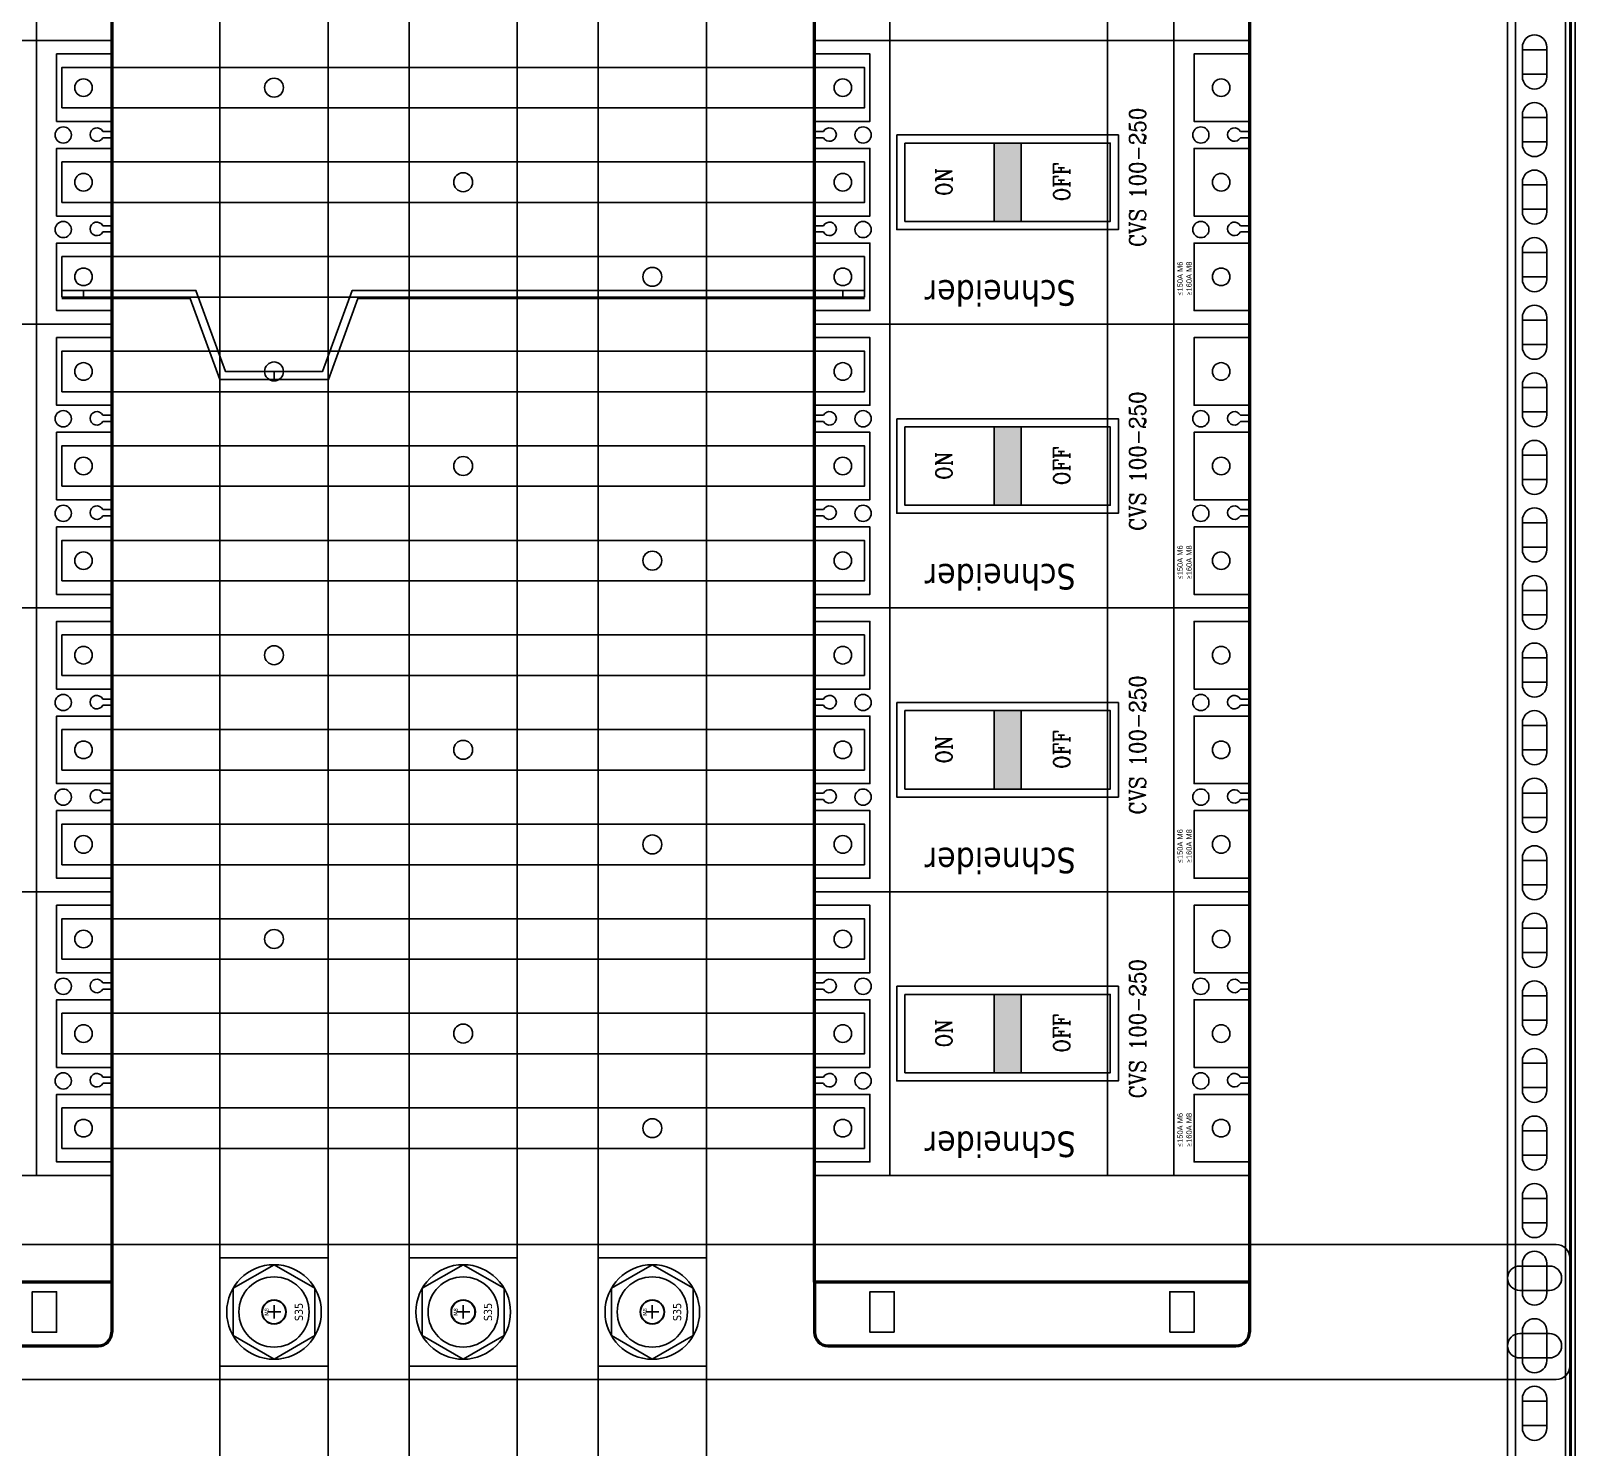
# Model space of a CAD drawing. Header units: millimetres. Extents: x 173893 to 258446, y -176540 to -123824.
# Drawn here: x 192440 to 193011, y -174046 to -173522 of the extents above; entities that cross this region are included whole.
import ezdxf
from ezdxf.enums import TextEntityAlignment as Align

# ---------------------------------------------------------------- set-up
doc = ezdxf.new("R2010")
doc.units = ezdxf.units.MM
doc.header["$LTSCALE"] = 3
doc.linetypes.add('HIDDEN', pattern=[9.525, 6.35, -3.175])
for name, color, linetype in [('@.DM. NÉT CHÍNH', 7, 'Continuous'), ('@.HIDDEN', 8, 'HIDDEN'), ('@.VISIBLE', 7, 'Continuous'), ('Thiet bi', 7, 'Continuous')]:
    doc.layers.add(name, color=color, linetype=linetype)
doc.layers.add('Visible (ISO)', color=7, linetype='Continuous', lineweight=50)
doc.styles.add('HW_Standard', font='complex.shx', dxfattribs={"width": 0.9})
doc.styles.get("Standard").update_dxf_attribs({"font": 'arial.ttf'})
doc.styles.add('STYLE1', font='', dxfattribs={"height": 20})
doc.styles.get('STYLE1').set_extended_font_data('.VnTeknicalH')

# ---------------------------------------------------------------- blocks, each defined once
blk = doc.blocks.new('Oval 20x9')
at = {"layer": '@.VISIBLE', "color": 2}
blk.add_lwpolyline([(-5.5, -4.5), (5.5, -4.5, 0.414214), (10, 0), (10, 0, 0.414214), (5.5, 4.5), (-5.5, 4.5, 0.414214), (-10, 0), (-10, 0, 0.414214)], format="xyb", close=True, dxfattribs=at)
blk = doc.blocks.new('45GRTH')
at = {"color": 252}
for p, q in [((192529.48, -161263.47), (192529.48, -161258.55)), ((192599.48, -161263.47), (192599.48, -161258.55)), ((192669.48, -161263.47), (192669.48, -161258.55)), ((192527.02, -161261.01), (192531.94, -161261.01)), ((192597.02, -161261.01), (192601.94, -161261.01)), ((192667.02, -161261.01), (192671.94, -161261.01))]:
    blk.add_line(p, q, dxfattribs=at)
at = {"color": 1}
for points in [[(192514.33, -161269.76), (192529.48, -161278.51), (192544.64, -161269.76), (192544.64, -161252.26), (192529.48, -161243.51), (192514.33, -161252.26)], [(192584.33, -161269.76), (192599.48, -161278.51), (192614.64, -161269.76), (192614.64, -161252.26), (192599.48, -161243.51), (192584.33, -161252.26)], [(192654.33, -161269.76), (192669.48, -161278.51), (192684.64, -161269.76), (192684.64, -161252.26), (192669.48, -161243.51), (192654.33, -161252.26)]]:
    blk.add_lwpolyline(points, close=True, dxfattribs=at)
for centre, radius in [((192529.48, -161261.01), 17.5), ((192529.48, -161261.01), 13), ((192599.48, -161261.01), 17.5), ((192599.48, -161261.01), 13), ((192669.48, -161261.01), 17.5), ((192669.48, -161261.01), 13), ((192529.48, -161261.01), 4.37), ((192599.48, -161261.01), 4.37), ((192669.48, -161261.01), 4.37)]:
    blk.add_circle(centre, radius, dxfattribs=at)
at = {"layer": '@.HIDDEN', "linetype": 'HIDDEN'}
for p, q in [((192599.48, -161259.51), (192599.48, -161262.51)), ((192597.98, -161261.01), (192600.98, -161261.01))]:
    blk.add_line(p, q, dxfattribs=at)
at = {"color": 1, "width": 30.0978, "attachment_point": 5, "rotation": 90}
for s, insert, char_height in [('{\\fTahoma|b0|i0|c0|p34;M8}', (192526.76, -161261.01), 1.5), ('{\\fTahoma|b0|i0|c0|p34;S35}', (192538.68, -161261.01), 3), ('{\\fTahoma|b0|i0|c0|p34;M8}', (192596.76, -161261.01), 1.5), ('{\\fTahoma|b0|i0|c0|p34;S35}', (192608.68, -161261.01), 3), ('{\\fTahoma|b0|i0|c0|p34;M8}', (192666.76, -161261.01), 1.5), ('{\\fTahoma|b0|i0|c0|p34;S35}', (192678.68, -161261.01), 3)]:
    blk.add_mtext(s, dxfattribs=dict(at, insert=insert, char_height=char_height))

msp = doc.modelspace()

# ---------------------------------------------------------------- hatches: boundary and pattern name
at = {"layer": 'Thiet bi'}
for points in [[(192795.94, -173563.88), (192805.94, -173563.88), (192805.94, -173592.88), (192795.94, -173592.88)], [(192795.94, -173668.88), (192805.94, -173668.88), (192805.94, -173697.88), (192795.94, -173697.88)], [(192795.94, -173773.88), (192805.94, -173773.88), (192805.94, -173802.88), (192795.94, -173802.88)], [(192795.94, -173878.88), (192805.94, -173878.88), (192805.94, -173907.88), (192795.94, -173907.88)]]:
    msp.add_hatch(color=8, dxfattribs=at).paths.add_polyline_path(points)

# ---------------------------------------------------------------- linework, layer by layer
at = {"color": 7}
for p, q in [((192441.53, -173525.88), (192441.53, -173420.88)), ((192757.43, -173525.88), (192757.43, -173420.88)), ((192837.91, -173525.88), (192837.91, -173420.88)), ((192862.46, -173525.88), (192862.46, -173420.88)), ((192441.53, -173630.88), (192441.53, -173525.88)), ((192757.43, -173630.88), (192757.43, -173525.88)), ((192837.91, -173630.88), (192837.91, -173525.88)), ((192862.46, -173630.88), (192862.46, -173525.88)), ((192441.53, -173735.88), (192441.53, -173630.88)), ((192757.43, -173735.88), (192757.43, -173630.88)), ((192837.91, -173735.88), (192837.91, -173630.88)), ((192862.46, -173735.88), (192862.46, -173630.88)), ((192441.53, -173840.88), (192441.53, -173735.88)), ((192757.43, -173840.88), (192757.43, -173735.88)), ((192837.91, -173840.88), (192837.91, -173735.88)), ((192862.46, -173840.88), (192862.46, -173735.88)), ((192441.53, -173945.88), (192441.53, -173840.88)), ((192757.43, -173945.88), (192757.43, -173840.88)), ((192837.91, -173945.88), (192837.91, -173840.88)), ((192862.46, -173945.88), (192862.46, -173840.88))]:
    msp.add_line(p, q, dxfattribs=at)
at = {"color": 151}
for points in [[(193010.98, -172370.38), (192990.98, -172370.38, 0.414214), (192985.98, -172375.38), (192985.98, -174442.38, 0.414214), (192990.98, -174447.38), (193010.98, -174447.38)], [(193000.48, -173528.38), (193000.48, -173539.38, -0.414214), (192995.98, -173543.88), (192995.98, -173543.88, -0.414214), (192991.48, -173539.38), (192991.48, -173528.38, -0.414214), (192995.98, -173523.88), (192995.98, -173523.88, -0.414214)], [(193000.48, -173553.38), (193000.48, -173564.38, -0.414214), (192995.98, -173568.88), (192995.98, -173568.88, -0.414214), (192991.48, -173564.38), (192991.48, -173553.38, -0.414214), (192995.98, -173548.88), (192995.98, -173548.88, -0.414214)], [(193000.48, -173578.38), (193000.48, -173589.38, -0.414214), (192995.98, -173593.88), (192995.98, -173593.88, -0.414214), (192991.48, -173589.38), (192991.48, -173578.38, -0.414214), (192995.98, -173573.88), (192995.98, -173573.88, -0.414214)], [(193000.48, -173603.38), (193000.48, -173614.38, -0.414214), (192995.98, -173618.88), (192995.98, -173618.88, -0.414214), (192991.48, -173614.38), (192991.48, -173603.38, -0.414214), (192995.98, -173598.88), (192995.98, -173598.88, -0.414214)], [(193000.48, -173628.38), (193000.48, -173639.38, -0.414214), (192995.98, -173643.88), (192995.98, -173643.88, -0.414214), (192991.48, -173639.38), (192991.48, -173628.38, -0.414214), (192995.98, -173623.88), (192995.98, -173623.88, -0.414214)], [(193000.48, -173653.38), (193000.48, -173664.38, -0.414214), (192995.98, -173668.88), (192995.98, -173668.88, -0.414214), (192991.48, -173664.38), (192991.48, -173653.38, -0.414214), (192995.98, -173648.88), (192995.98, -173648.88, -0.414214)], [(193000.48, -173678.38), (193000.48, -173689.38, -0.414214), (192995.98, -173693.88), (192995.98, -173693.88, -0.414214), (192991.48, -173689.38), (192991.48, -173678.38, -0.414214), (192995.98, -173673.88), (192995.98, -173673.88, -0.414214)], [(193000.48, -173703.38), (193000.48, -173714.38, -0.414214), (192995.98, -173718.88), (192995.98, -173718.88, -0.414214), (192991.48, -173714.38), (192991.48, -173703.38, -0.414214), (192995.98, -173698.88), (192995.98, -173698.88, -0.414214)], [(193000.48, -173728.38), (193000.48, -173739.38, -0.414214), (192995.98, -173743.88), (192995.98, -173743.88, -0.414214), (192991.48, -173739.38), (192991.48, -173728.38, -0.414214), (192995.98, -173723.88), (192995.98, -173723.88, -0.414214)], [(193000.48, -173753.38), (193000.48, -173764.38, -0.414214), (192995.98, -173768.88), (192995.98, -173768.88, -0.414214), (192991.48, -173764.38), (192991.48, -173753.38, -0.414214), (192995.98, -173748.88), (192995.98, -173748.88, -0.414214)], [(193000.48, -173778.38), (193000.48, -173789.38, -0.414214), (192995.98, -173793.88), (192995.98, -173793.88, -0.414214), (192991.48, -173789.38), (192991.48, -173778.38, -0.414214), (192995.98, -173773.88), (192995.98, -173773.88, -0.414214)], [(193000.48, -173803.38), (193000.48, -173814.38, -0.414214), (192995.98, -173818.88), (192995.98, -173818.88, -0.414214), (192991.48, -173814.38), (192991.48, -173803.38, -0.414214), (192995.98, -173798.88), (192995.98, -173798.88, -0.414214)], [(193000.48, -173828.38), (193000.48, -173839.38, -0.414214), (192995.98, -173843.88), (192995.98, -173843.88, -0.414214), (192991.48, -173839.38), (192991.48, -173828.38, -0.414214), (192995.98, -173823.88), (192995.98, -173823.88, -0.414214)], [(193000.48, -173853.38), (193000.48, -173864.38, -0.414214), (192995.98, -173868.88), (192995.98, -173868.88, -0.414214), (192991.48, -173864.38), (192991.48, -173853.38, -0.414214), (192995.98, -173848.88), (192995.98, -173848.88, -0.414214)], [(193000.48, -173878.38), (193000.48, -173889.38, -0.414214), (192995.98, -173893.88), (192995.98, -173893.88, -0.414214), (192991.48, -173889.38), (192991.48, -173878.38, -0.414214), (192995.98, -173873.88), (192995.98, -173873.88, -0.414214)], [(193000.48, -173903.38), (193000.48, -173914.38, -0.414214), (192995.98, -173918.88), (192995.98, -173918.88, -0.414214), (192991.48, -173914.38), (192991.48, -173903.38, -0.414214), (192995.98, -173898.88), (192995.98, -173898.88, -0.414214)], [(193000.48, -173928.38), (193000.48, -173939.38, -0.414214), (192995.98, -173943.88), (192995.98, -173943.88, -0.414214), (192991.48, -173939.38), (192991.48, -173928.38, -0.414214), (192995.98, -173923.88), (192995.98, -173923.88, -0.414214)], [(193000.48, -173953.38), (193000.48, -173964.38, -0.414214), (192995.98, -173968.88), (192995.98, -173968.88, -0.414214), (192991.48, -173964.38), (192991.48, -173953.38, -0.414214), (192995.98, -173948.88), (192995.98, -173948.88, -0.414214)], [(193000.48, -173978.38), (193000.48, -173989.38, -0.414214), (192995.98, -173993.88), (192995.98, -173993.88, -0.414214), (192991.48, -173989.38), (192991.48, -173978.38, -0.414214), (192995.98, -173973.88), (192995.98, -173973.88, -0.414214)], [(193000.48, -174003.38), (193000.48, -174014.38, -0.414214), (192995.98, -174018.88), (192995.98, -174018.88, -0.414214), (192991.48, -174014.38), (192991.48, -174003.38, -0.414214), (192995.98, -173998.88), (192995.98, -173998.88, -0.414214)], [(193000.48, -174028.38), (193000.48, -174039.38, -0.414214), (192995.98, -174043.88), (192995.98, -174043.88, -0.414214), (192991.48, -174039.38), (192991.48, -174028.38, -0.414214), (192995.98, -174023.88), (192995.98, -174023.88, -0.414214)]]:
    msp.add_lwpolyline(points, format="xyb", close=True, dxfattribs=at)
at = {"linetype": 'HIDDEN'}
msp.add_lwpolyline([(192187.98, -174420.38), (193010.98, -174420.38), (193010.98, -172397.38), (192187.98, -172397.38)], close=True, dxfattribs=at)
for points in [[(192189.48, -174418.88), (193009.48, -174418.88), (193009.48, -172398.88), (192189.48, -172398.88)], [(193000.48, -173529.38), (192991.48, -173529.38), (192991.48, -173538.38), (193000.48, -173538.38)], [(193000.48, -173554.38), (192991.48, -173554.38), (192991.48, -173563.38), (193000.48, -173563.38)], [(192762.94, -173563.88), (192762.94, -173592.88), (192838.94, -173592.88), (192838.94, -173563.88)], [(193000.48, -173579.38), (192991.48, -173579.38), (192991.48, -173588.38), (193000.48, -173588.38)], [(193000.48, -173604.38), (192991.48, -173604.38), (192991.48, -173613.38), (193000.48, -173613.38)], [(193000.48, -173629.38), (192991.48, -173629.38), (192991.48, -173638.38), (193000.48, -173638.38)], [(193000.48, -173654.38), (192991.48, -173654.38), (192991.48, -173663.38), (193000.48, -173663.38)], [(192762.94, -173668.88), (192762.94, -173697.88), (192838.94, -173697.88), (192838.94, -173668.88)], [(193000.48, -173679.38), (192991.48, -173679.38), (192991.48, -173688.38), (193000.48, -173688.38)], [(193000.48, -173704.38), (192991.48, -173704.38), (192991.48, -173713.38), (193000.48, -173713.38)], [(193000.48, -173729.38), (192991.48, -173729.38), (192991.48, -173738.38), (193000.48, -173738.38)], [(193000.48, -173754.38), (192991.48, -173754.38), (192991.48, -173763.38), (193000.48, -173763.38)], [(192762.94, -173773.88), (192762.94, -173802.88), (192838.94, -173802.88), (192838.94, -173773.88)], [(193000.48, -173779.38), (192991.48, -173779.38), (192991.48, -173788.38), (193000.48, -173788.38)], [(193000.48, -173804.38), (192991.48, -173804.38), (192991.48, -173813.38), (193000.48, -173813.38)], [(193000.48, -173829.38), (192991.48, -173829.38), (192991.48, -173838.38), (193000.48, -173838.38)], [(193000.48, -173854.38), (192991.48, -173854.38), (192991.48, -173863.38), (193000.48, -173863.38)], [(192762.94, -173878.88), (192762.94, -173907.88), (192838.94, -173907.88), (192838.94, -173878.88)], [(193000.48, -173879.38), (192991.48, -173879.38), (192991.48, -173888.38), (193000.48, -173888.38)], [(193000.48, -173904.38), (192991.48, -173904.38), (192991.48, -173913.38), (193000.48, -173913.38)], [(193000.48, -173929.38), (192991.48, -173929.38), (192991.48, -173938.38), (193000.48, -173938.38)], [(193000.48, -173954.38), (192991.48, -173954.38), (192991.48, -173963.38), (193000.48, -173963.38)], [(193000.48, -173979.38), (192991.48, -173979.38), (192991.48, -173988.38), (193000.48, -173988.38)], [(193000.48, -174004.38), (192991.48, -174004.38), (192991.48, -174013.38), (193000.48, -174013.38)], [(193000.48, -174029.38), (192991.48, -174029.38), (192991.48, -174038.38), (193000.48, -174038.38)]]:
    msp.add_lwpolyline(points, close=True)
at = {"color": 6}
for points in [[(192189.98, -174418.38), (193008.98, -174418.38), (193008.98, -172399.38), (192189.98, -172399.38)], [(192191.48, -174416.88), (193007.48, -174416.88), (193007.48, -172400.88), (192191.48, -172400.88)], [(192209.98, -174398.38), (192988.98, -174398.38), (192988.98, -172419.38), (192209.98, -172419.38)]]:
    msp.add_lwpolyline(points, close=True, dxfattribs=at)
at = {"color": 1}
for points in [[(192509.48, -174016.38), (192549.48, -174016.38), (192549.48, -172905.88), (192509.48, -172905.88)], [(192509.48, -173976.38), (192509.48, -174138.88), (192549.48, -174138.88), (192549.48, -173976.38)]]:
    msp.add_lwpolyline(points, close=True, dxfattribs=at)
at = {"color": 2}
for points in [[(192579.48, -174016.38), (192619.48, -174016.38), (192619.48, -172905.88), (192579.48, -172905.88)], [(192579.48, -173976.38), (192579.48, -174138.88), (192619.48, -174138.88), (192619.48, -173976.38)]]:
    msp.add_lwpolyline(points, close=True, dxfattribs=at)
at = {"color": 4}
for points in [[(192649.48, -174016.38), (192689.48, -174016.38), (192689.48, -172905.88), (192649.48, -172905.88)], [(192649.48, -173976.38), (192649.48, -174138.88), (192689.48, -174138.88), (192689.48, -173976.38)]]:
    msp.add_lwpolyline(points, close=True, dxfattribs=at)
at = {"color": 1, "linetype": 'Continuous'}
for points in [[(192450.98, -173550.88), (192747.98, -173550.88), (192747.98, -173535.88), (192450.98, -173535.88)], [(192450.98, -173655.88), (192747.98, -173655.88), (192747.98, -173640.88), (192450.98, -173640.88)], [(192450.98, -173760.88), (192747.98, -173760.88), (192747.98, -173745.88), (192450.98, -173745.88)], [(192450.98, -173865.88), (192747.98, -173865.88), (192747.98, -173850.88), (192450.98, -173850.88)]]:
    msp.add_lwpolyline(points, close=True, dxfattribs=at)
at = {"color": 5}
for points in [[(192759.94, -173560.88), (192759.94, -173595.88), (192841.94, -173595.88), (192841.94, -173560.88)], [(192759.94, -173665.88), (192759.94, -173700.88), (192841.94, -173700.88), (192841.94, -173665.88)], [(192759.94, -173770.88), (192759.94, -173805.88), (192841.94, -173805.88), (192841.94, -173770.88)], [(192759.94, -173875.88), (192759.94, -173910.88), (192841.94, -173910.88), (192841.94, -173875.88)]]:
    msp.add_lwpolyline(points, close=True, dxfattribs=at)
at = {"color": 2, "linetype": 'Continuous'}
for points in [[(192450.98, -173585.88), (192747.98, -173585.88), (192747.98, -173570.88), (192450.98, -173570.88)], [(192450.98, -173690.88), (192747.98, -173690.88), (192747.98, -173675.88), (192450.98, -173675.88)], [(192450.98, -173795.88), (192747.98, -173795.88), (192747.98, -173780.88), (192450.98, -173780.88)], [(192450.98, -173900.88), (192747.98, -173900.88), (192747.98, -173885.88), (192450.98, -173885.88)]]:
    msp.add_lwpolyline(points, close=True, dxfattribs=at)
at = {"color": 4, "linetype": 'Continuous'}
for points in [[(192450.98, -173620.88), (192747.98, -173620.88), (192747.98, -173605.88), (192450.98, -173605.88)], [(192450.98, -173725.88), (192747.98, -173725.88), (192747.98, -173710.88), (192450.98, -173710.88)], [(192450.98, -173830.88), (192747.98, -173830.88), (192747.98, -173815.88), (192450.98, -173815.88)], [(192450.98, -173935.88), (192747.98, -173935.88), (192747.98, -173920.88), (192450.98, -173920.88)]]:
    msp.add_lwpolyline(points, close=True, dxfattribs=at)
at = {"layer": '@.DM. NÉT CHÍNH', "color": 1, "linetype": 'Continuous'}
for p, q in [((192458.98, -173618.38), (192458.98, -173621.38)), ((192739.98, -173618.38), (192739.98, -173621.38)), ((192529.48, -173648.38), (192529.48, -173651.38))]:
    msp.add_line(p, q, dxfattribs=at)
for points in [[(192450.98, -173618.38), (192500.56, -173618.38), (192511.48, -173648.38), (192547.48, -173648.38), (192558.4, -173618.38), (192747.98, -173618.38)], [(192450.98, -173621.38), (192498.46, -173621.38), (192509.38, -173651.38), (192549.58, -173651.38), (192560.5, -173621.38), (192747.98, -173621.38)]]:
    msp.add_lwpolyline(points, dxfattribs=at)
at = {"layer": '@.DM. NÉT CHÍNH', "linetype": 'Continuous'}
for centre, radius in [((192529.48, -173543.38), 3.5), ((192599.48, -173578.38), 3.5), ((192669.48, -173613.38), 3.5), ((192529.48, -173648.38), 3.5), ((192599.48, -173683.38), 3.5), ((192669.48, -173718.38), 3.5), ((192529.48, -173753.38), 3.5), ((192599.48, -173788.38), 3.5), ((192669.48, -173823.38), 3.5), ((192529.48, -173858.38), 3.5), ((192599.48, -173893.38), 3.5), ((192669.48, -173928.38), 3.5), ((192529.48, -173996.38), 4.5), ((192599.48, -173996.38), 4.5), ((192669.48, -173996.38), 4.5)]:
    msp.add_circle(centre, radius, dxfattribs=at)
at = {"layer": '@.VISIBLE'}
for p, q in [((192217.98, -173971.38), (192980.98, -173971.38)), ((192217.98, -174021.38), (192980.98, -174021.38))]:
    msp.add_line(p, q, dxfattribs=at)
msp.add_lwpolyline([(192980.98, -174021.38), (193003.98, -174021.38, 0.414214), (193008.98, -174016.38), (193008.98, -173976.38, 0.414214), (193003.98, -173971.38), (192980.98, -173971.38)], format="xyb", dxfattribs=at)
at = {"layer": '@.VISIBLE', "color": 3}
for points in [[(192439.98, -174003.88), (192439.98, -173988.88), (192448.98, -173988.88), (192448.98, -174003.88)], [(192758.98, -174003.88), (192758.98, -173988.88), (192749.98, -173988.88), (192749.98, -174003.88)], [(192860.98, -174003.88), (192860.98, -173988.88), (192869.98, -173988.88), (192869.98, -174003.88)]]:
    msp.add_lwpolyline(points, close=True, dxfattribs=at)
at = {"layer": 'Thiet bi', "color": 0, "linetype": 'Continuous', "lineweight": -3}
for p, q in [((192466.38, -173559.59), (192466.09, -173559.59)), ((192466.38, -173561.91), (192466.09, -173561.91)), ((192466.38, -173559.59), (192469.48, -173559.59)), ((192469.48, -173561.91), (192466.38, -173561.91)), ((192732.58, -173559.59), (192729.48, -173559.59)), ((192729.48, -173561.91), (192732.58, -173561.91)), ((192732.58, -173559.59), (192732.87, -173559.59)), ((192732.58, -173561.91), (192732.87, -173561.91)), ((192887.38, -173559.59), (192887.09, -173559.59)), ((192887.38, -173561.91), (192887.09, -173561.91)), ((192887.38, -173559.59), (192890.48, -173559.59)), ((192890.48, -173561.91), (192887.38, -173561.91)), ((192466.38, -173594.46), (192466.09, -173594.46)), ((192466.38, -173596.78), (192466.09, -173596.78)), ((192466.38, -173594.46), (192469.48, -173594.46)), ((192466.38, -173594.46), (192469.48, -173594.46)), ((192469.48, -173596.78), (192466.38, -173596.78)), ((192732.58, -173594.46), (192729.48, -173594.46)), ((192732.58, -173594.46), (192729.48, -173594.46)), ((192729.48, -173596.78), (192732.58, -173596.78)), ((192732.58, -173594.46), (192732.87, -173594.46)), ((192732.58, -173596.78), (192732.87, -173596.78)), ((192887.38, -173594.46), (192887.09, -173594.46)), ((192887.38, -173596.78), (192887.09, -173596.78)), ((192887.38, -173594.46), (192890.48, -173594.46)), ((192887.38, -173594.46), (192890.48, -173594.46)), ((192890.48, -173596.78), (192887.38, -173596.78)), ((192466.38, -173664.59), (192466.09, -173664.59)), ((192466.38, -173666.91), (192466.09, -173666.91)), ((192466.38, -173664.59), (192469.48, -173664.59)), ((192469.48, -173666.91), (192466.38, -173666.91)), ((192732.58, -173664.59), (192729.48, -173664.59)), ((192729.48, -173666.91), (192732.58, -173666.91)), ((192732.58, -173664.59), (192732.87, -173664.59)), ((192732.58, -173666.91), (192732.87, -173666.91)), ((192887.38, -173664.59), (192887.09, -173664.59)), ((192887.38, -173666.91), (192887.09, -173666.91)), ((192887.38, -173664.59), (192890.48, -173664.59)), ((192890.48, -173666.91), (192887.38, -173666.91)), ((192466.38, -173699.46), (192466.09, -173699.46)), ((192466.38, -173699.46), (192469.48, -173699.46)), ((192466.38, -173699.46), (192469.48, -173699.46)), ((192732.58, -173699.46), (192729.48, -173699.46)), ((192732.58, -173699.46), (192729.48, -173699.46)), ((192732.58, -173699.46), (192732.87, -173699.46)), ((192887.38, -173699.46), (192887.09, -173699.46)), ((192887.38, -173699.46), (192890.48, -173699.46)), ((192887.38, -173699.46), (192890.48, -173699.46)), ((192466.38, -173701.78), (192466.09, -173701.78)), ((192469.48, -173701.78), (192466.38, -173701.78)), ((192729.48, -173701.78), (192732.58, -173701.78)), ((192732.58, -173701.78), (192732.87, -173701.78)), ((192887.38, -173701.78), (192887.09, -173701.78)), ((192890.48, -173701.78), (192887.38, -173701.78)), ((192466.38, -173769.59), (192466.09, -173769.59)), ((192466.38, -173769.59), (192469.48, -173769.59)), ((192732.58, -173769.59), (192729.48, -173769.59)), ((192732.58, -173769.59), (192732.87, -173769.59)), ((192887.38, -173769.59), (192887.09, -173769.59)), ((192887.38, -173769.59), (192890.48, -173769.59)), ((192466.38, -173771.91), (192466.09, -173771.91)), ((192469.48, -173771.91), (192466.38, -173771.91)), ((192729.48, -173771.91), (192732.58, -173771.91)), ((192732.58, -173771.91), (192732.87, -173771.91)), ((192887.38, -173771.91), (192887.09, -173771.91)), ((192890.48, -173771.91), (192887.38, -173771.91)), ((192466.38, -173804.46), (192466.09, -173804.46)), ((192466.38, -173806.78), (192466.09, -173806.78)), ((192466.38, -173804.46), (192469.48, -173804.46)), ((192466.38, -173804.46), (192469.48, -173804.46)), ((192469.48, -173806.78), (192466.38, -173806.78)), ((192732.58, -173804.46), (192729.48, -173804.46)), ((192732.58, -173804.46), (192729.48, -173804.46)), ((192729.48, -173806.78), (192732.58, -173806.78)), ((192732.58, -173804.46), (192732.87, -173804.46)), ((192732.58, -173806.78), (192732.87, -173806.78)), ((192887.38, -173804.46), (192887.09, -173804.46)), ((192887.38, -173806.78), (192887.09, -173806.78)), ((192887.38, -173804.46), (192890.48, -173804.46)), ((192887.38, -173804.46), (192890.48, -173804.46)), ((192890.48, -173806.78), (192887.38, -173806.78)), ((192466.38, -173874.59), (192466.09, -173874.59)), ((192466.38, -173876.91), (192466.09, -173876.91)), ((192466.38, -173874.59), (192469.48, -173874.59)), ((192469.48, -173876.91), (192466.38, -173876.91)), ((192732.58, -173874.59), (192729.48, -173874.59)), ((192729.48, -173876.91), (192732.58, -173876.91)), ((192732.58, -173874.59), (192732.87, -173874.59)), ((192732.58, -173876.91), (192732.87, -173876.91)), ((192887.38, -173874.59), (192887.09, -173874.59)), ((192887.38, -173876.91), (192887.09, -173876.91)), ((192887.38, -173874.59), (192890.48, -173874.59)), ((192890.48, -173876.91), (192887.38, -173876.91)), ((192466.38, -173909.46), (192466.09, -173909.46)), ((192466.38, -173911.78), (192466.09, -173911.78)), ((192466.38, -173909.46), (192469.48, -173909.46)), ((192466.38, -173909.46), (192469.48, -173909.46)), ((192469.48, -173911.78), (192466.38, -173911.78)), ((192732.58, -173909.46), (192729.48, -173909.46)), ((192732.58, -173909.46), (192729.48, -173909.46)), ((192729.48, -173911.78), (192732.58, -173911.78)), ((192732.58, -173909.46), (192732.87, -173909.46)), ((192732.58, -173911.78), (192732.87, -173911.78)), ((192887.38, -173909.46), (192887.09, -173909.46)), ((192887.38, -173911.78), (192887.09, -173911.78)), ((192887.38, -173909.46), (192890.48, -173909.46)), ((192887.38, -173909.46), (192890.48, -173909.46)), ((192890.48, -173911.78), (192887.38, -173911.78))]:
    msp.add_line(p, q, dxfattribs=at)
at = {"layer": 'Thiet bi', "color": 0}
for points in [[(192469.48, -173420.88), (192308.48, -173420.88), (192308.48, -173525.88), (192469.48, -173525.88)], [(192729.48, -173420.88), (192890.48, -173420.88), (192890.48, -173525.88), (192729.48, -173525.88)], [(192469.48, -173525.88), (192308.48, -173525.88), (192308.48, -173630.88), (192469.48, -173630.88)], [(192729.48, -173525.88), (192890.48, -173525.88), (192890.48, -173630.88), (192729.48, -173630.88)], [(192469.48, -173630.88), (192308.48, -173630.88), (192308.48, -173735.88), (192469.48, -173735.88)], [(192729.48, -173630.88), (192890.48, -173630.88), (192890.48, -173735.88), (192729.48, -173735.88)], [(192469.48, -173735.88), (192308.48, -173735.88), (192308.48, -173840.88), (192469.48, -173840.88)], [(192729.48, -173735.88), (192890.48, -173735.88), (192890.48, -173840.88), (192729.48, -173840.88)], [(192469.48, -173840.88), (192308.48, -173840.88), (192308.48, -173945.88), (192469.48, -173945.88)], [(192729.48, -173840.88), (192890.48, -173840.88), (192890.48, -173945.88), (192729.48, -173945.88)]]:
    msp.add_lwpolyline(points, close=True, dxfattribs=at)
at = {"layer": 'Thiet bi', "color": 1}
for points in [[(192469.48, -173530.88), (192448.98, -173530.88), (192448.98, -173555.88), (192469.48, -173555.88)], [(192729.48, -173530.88), (192749.98, -173530.88), (192749.98, -173555.88), (192729.48, -173555.88)], [(192890.48, -173530.88), (192869.98, -173530.88), (192869.98, -173555.88), (192890.48, -173555.88)], [(192469.48, -173565.88), (192448.98, -173565.88), (192448.98, -173590.88), (192469.48, -173590.88)], [(192729.48, -173565.88), (192749.98, -173565.88), (192749.98, -173590.88), (192729.48, -173590.88)], [(192890.48, -173565.88), (192869.98, -173565.88), (192869.98, -173590.88), (192890.48, -173590.88)], [(192469.48, -173600.88), (192448.98, -173600.88), (192448.98, -173625.88), (192469.48, -173625.88)], [(192729.48, -173600.88), (192749.98, -173600.88), (192749.98, -173625.88), (192729.48, -173625.88)], [(192890.48, -173600.88), (192869.98, -173600.88), (192869.98, -173625.88), (192890.48, -173625.88)], [(192469.48, -173635.88), (192448.98, -173635.88), (192448.98, -173660.88), (192469.48, -173660.88)], [(192729.48, -173635.88), (192749.98, -173635.88), (192749.98, -173660.88), (192729.48, -173660.88)], [(192890.48, -173635.88), (192869.98, -173635.88), (192869.98, -173660.88), (192890.48, -173660.88)], [(192469.48, -173670.88), (192448.98, -173670.88), (192448.98, -173695.88), (192469.48, -173695.88)], [(192729.48, -173670.88), (192749.98, -173670.88), (192749.98, -173695.88), (192729.48, -173695.88)], [(192890.48, -173670.88), (192869.98, -173670.88), (192869.98, -173695.88), (192890.48, -173695.88)], [(192469.48, -173705.88), (192448.98, -173705.88), (192448.98, -173730.88), (192469.48, -173730.88)], [(192729.48, -173705.88), (192749.98, -173705.88), (192749.98, -173730.88), (192729.48, -173730.88)], [(192890.48, -173705.88), (192869.98, -173705.88), (192869.98, -173730.88), (192890.48, -173730.88)], [(192469.48, -173740.88), (192448.98, -173740.88), (192448.98, -173765.88), (192469.48, -173765.88)], [(192729.48, -173740.88), (192749.98, -173740.88), (192749.98, -173765.88), (192729.48, -173765.88)], [(192890.48, -173740.88), (192869.98, -173740.88), (192869.98, -173765.88), (192890.48, -173765.88)], [(192469.48, -173775.88), (192448.98, -173775.88), (192448.98, -173800.88), (192469.48, -173800.88)], [(192729.48, -173775.88), (192749.98, -173775.88), (192749.98, -173800.88), (192729.48, -173800.88)], [(192890.48, -173775.88), (192869.98, -173775.88), (192869.98, -173800.88), (192890.48, -173800.88)], [(192469.48, -173810.88), (192448.98, -173810.88), (192448.98, -173835.88), (192469.48, -173835.88)], [(192729.48, -173810.88), (192749.98, -173810.88), (192749.98, -173835.88), (192729.48, -173835.88)], [(192890.48, -173810.88), (192869.98, -173810.88), (192869.98, -173835.88), (192890.48, -173835.88)], [(192469.48, -173845.88), (192448.98, -173845.88), (192448.98, -173870.88), (192469.48, -173870.88)], [(192729.48, -173845.88), (192749.98, -173845.88), (192749.98, -173870.88), (192729.48, -173870.88)], [(192890.48, -173845.88), (192869.98, -173845.88), (192869.98, -173870.88), (192890.48, -173870.88)], [(192469.48, -173880.88), (192448.98, -173880.88), (192448.98, -173905.88), (192469.48, -173905.88)], [(192729.48, -173880.88), (192749.98, -173880.88), (192749.98, -173905.88), (192729.48, -173905.88)], [(192890.48, -173880.88), (192869.98, -173880.88), (192869.98, -173905.88), (192890.48, -173905.88)], [(192469.48, -173915.88), (192448.98, -173915.88), (192448.98, -173940.88), (192469.48, -173940.88)], [(192729.48, -173915.88), (192749.98, -173915.88), (192749.98, -173940.88), (192729.48, -173940.88)], [(192890.48, -173915.88), (192869.98, -173915.88), (192869.98, -173940.88), (192890.48, -173940.88)]]:
    msp.add_lwpolyline(points, dxfattribs=at)
at = {"layer": 'Thiet bi'}
for points in [[(192805.94, -173563.88), (192805.94, -173592.88), (192795.94, -173592.88), (192795.94, -173563.88)], [(192805.94, -173668.88), (192805.94, -173697.88), (192795.94, -173697.88), (192795.94, -173668.88)], [(192805.94, -173773.88), (192805.94, -173802.88), (192795.94, -173802.88), (192795.94, -173773.88)], [(192805.94, -173878.88), (192805.94, -173907.88), (192795.94, -173907.88), (192795.94, -173878.88)]]:
    msp.add_lwpolyline(points, close=True, dxfattribs=at)
at = {"layer": 'Thiet bi', "color": 1}
for centre in [(192458.98, -173543.38), (192739.98, -173543.38), (192879.98, -173543.38), (192458.98, -173578.38), (192739.98, -173578.38), (192879.98, -173578.38), (192458.98, -173613.38), (192739.98, -173613.38), (192879.98, -173613.38), (192458.98, -173648.38), (192739.98, -173648.38), (192879.98, -173648.38), (192458.98, -173683.38), (192739.98, -173683.38), (192879.98, -173683.38), (192458.98, -173718.38), (192739.98, -173718.38), (192879.98, -173718.38), (192458.98, -173753.38), (192739.98, -173753.38), (192879.98, -173753.38), (192458.98, -173788.38), (192739.98, -173788.38), (192879.98, -173788.38), (192458.98, -173823.38), (192739.98, -173823.38), (192879.98, -173823.38), (192458.98, -173858.38), (192739.98, -173858.38), (192879.98, -173858.38), (192458.98, -173893.38), (192739.98, -173893.38), (192879.98, -173893.38), (192458.98, -173928.38), (192739.98, -173928.38), (192879.98, -173928.38)]:
    msp.add_circle(centre, 3.25, dxfattribs=at)
at = {"layer": 'Thiet bi', "color": 3}
for centre in [(192451.48, -173560.88), (192747.48, -173560.88), (192872.48, -173560.88), (192451.48, -173595.88), (192747.48, -173595.88), (192872.48, -173595.88), (192451.48, -173665.88), (192747.48, -173665.88), (192872.48, -173665.88), (192451.48, -173700.88), (192747.48, -173700.88), (192872.48, -173700.88), (192451.48, -173770.88), (192747.48, -173770.88), (192872.48, -173770.88), (192451.48, -173805.88), (192747.48, -173805.88), (192872.48, -173805.88), (192451.48, -173875.88), (192747.48, -173875.88), (192872.48, -173875.88), (192451.48, -173910.88), (192747.48, -173910.88), (192872.48, -173910.88)]:
    msp.add_circle(centre, 3, dxfattribs=at)
at = {"layer": 'Thiet bi', "color": 0, "linetype": 'Continuous', "lineweight": -3}
for centre, start, end in [((192463.88, -173560.75), 27.7191, 332.2809), ((192735.08, -173560.75), 207.7191, 152.2809), ((192884.88, -173560.75), 27.7191, 332.2809), ((192463.88, -173595.62), 27.7191, 332.2809), ((192735.08, -173595.62), 207.7191, 152.2809), ((192884.88, -173595.62), 27.7191, 332.2809), ((192463.88, -173665.75), 27.7191, 332.2809), ((192735.08, -173665.75), 207.7191, 152.2809), ((192884.88, -173665.75), 27.7191, 332.2809), ((192463.88, -173700.62), 27.7191, 332.2809), ((192735.08, -173700.62), 207.7191, 152.2809), ((192884.88, -173700.62), 27.7191, 332.2809), ((192463.88, -173770.75), 27.7191, 332.2809), ((192735.08, -173770.75), 207.7191, 152.2809), ((192884.88, -173770.75), 27.7191, 332.2809), ((192463.88, -173805.62), 27.7191, 332.2809), ((192735.08, -173805.62), 207.7191, 152.2809), ((192884.88, -173805.62), 27.7191, 332.2809), ((192463.88, -173875.75), 27.7191, 332.2809), ((192735.08, -173875.75), 207.7191, 152.2809), ((192884.88, -173875.75), 27.7191, 332.2809), ((192463.88, -173910.62), 27.7191, 332.2809), ((192735.08, -173910.62), 207.7191, 152.2809), ((192884.88, -173910.62), 27.7191, 332.2809)]:
    msp.add_arc(centre, 2.5, start, end, dxfattribs=at)
at = {"layer": 'Visible (ISO)', "color": 3}
for p, q in [((192469.48, -173985.38), (192469.48, -174003.88)), ((192729.48, -173985.38), (192729.48, -174003.88)), ((192890.48, -173985.38), (192890.48, -174003.88)), ((192313.48, -174008.88), (192464.48, -174008.88)), ((192734.48, -174008.88), (192885.48, -174008.88))]:
    msp.add_line(p, q, dxfattribs=at)
for points in [[(192308.48, -173985.38), (192308.48, -172922.38), (192469.48, -172922.38), (192469.48, -173985.38)], [(192729.48, -173985.38), (192729.48, -172922.38), (192890.48, -172922.38), (192890.48, -173985.38)]]:
    msp.add_lwpolyline(points, close=True, dxfattribs=at)
for centre, start, end in [((192464.48, -174003.88), 270, 0), ((192734.48, -174003.88), 180, 270), ((192885.48, -174003.88), 270, 0)]:
    msp.add_arc(centre, 5, start, end, dxfattribs=at)

# ---------------------------------------------------------------- block references
at = {"layer": '@.DM. NÉT CHÍNH', "linetype": 'Continuous'}
msp.add_blockref('45GRTH', (0, -12735.37), dxfattribs=at)
at = {"layer": '@.VISIBLE', "xscale": -1}
for p in [(192995.98, -173983.88), (192995.98, -174008.88)]:
    msp.add_blockref('Oval 20x9', p, dxfattribs=at)

# ---------------------------------------------------------------- texts
at = {"color": 7, "char_height": 2, "attachment_point": 3, "rotation": 90, "style": 'STYLE1'}
for insert in [(192863.79, -173607.74), (192863.79, -173712.74), (192863.79, -173817.74), (192863.79, -173922.74)]:
    msp.add_mtext_dynamic_manual_height_columns('{\\fCandara|b0|i0|c0|p34;\\C256;≤}150A M6\\P{\\fCandara|b0|i0|c0|p34;\\C256;≥}160A M8', width=27.7918, gutter_width=7.5, heights=[0], dxfattribs=dict(at, insert=insert))
at = {"layer": 'Thiet bi', "style": 'HW_Standard', "width": 0.9}
for p in [(192849.07, -173574.74), (192849.07, -173679.74), (192849.07, -173784.74), (192849.07, -173889.74)]:
    msp.add_text('CVS 100-250 ', height=6, rotation=90, dxfattribs=at).set_placement(p, align=Align.MIDDLE_CENTER)
at = {"layer": 'Thiet bi', "color": 3, "style": 'HW_Standard', "width": 0.9}
for p in [(192777.42, -173578.32), (192777.42, -173683.32), (192777.42, -173788.32), (192777.42, -173893.32)]:
    msp.add_text('ON', height=6, rotation=90, dxfattribs=at).set_placement(p, align=Align.MIDDLE_CENTER)
at = {"layer": 'Thiet bi', "color": 1, "style": 'HW_Standard', "width": 0.9}
for p in [(192820.98, -173578.32), (192820.98, -173683.32), (192820.98, -173788.32), (192820.98, -173893.32)]:
    msp.add_text('OFF', height=6, rotation=90, dxfattribs=at).set_placement(p, align=Align.MIDDLE_CENTER)
at = {"layer": 'Thiet bi', "color": 4, "char_height": 9.45, "attachment_point": 3, "rotation": 180}
for insert in [(192770.32, -173624.07), (192770.32, -173729.07), (192770.32, -173834.07), (192770.32, -173939.07)]:
    msp.add_mtext_dynamic_manual_height_columns('{\\fTahoma|b0|i0|c0|p34;\\C114;\\c4758291;Schneider}', width=9.45, gutter_width=0.15, heights=[0], dxfattribs=dict(at, insert=insert))

doc.saveas('drawing.dxf')
